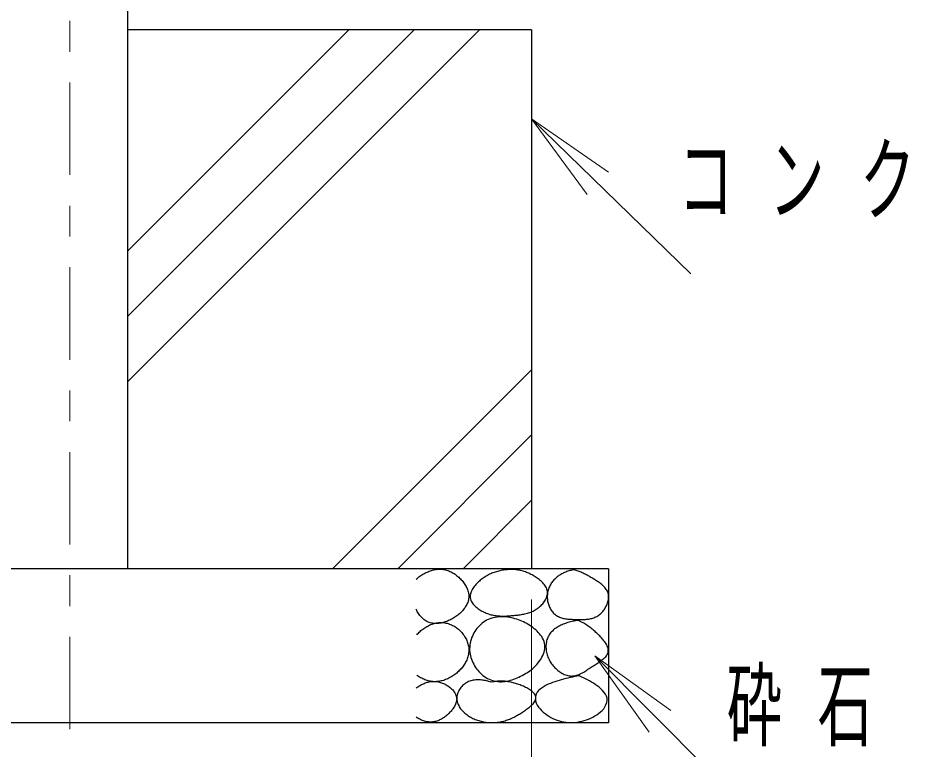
# Model space of a CAD drawing. Units: millimetres on the paper, scale 1:20. Extents: x -365 to 0, y 0 to 257.
# Drawn here: x -256.01 to -226.75, y 41.07 to 64.84 of the extents above; entities that cross this region are included whole.
import ezdxf

# ---------------------------------------------------------------- set-up
doc = ezdxf.new("R2010")
doc.units = ezdxf.units.MM
doc.linetypes.add('USER2', pattern=[6, 3, -1, 1, -1])
doc.layers.add('1_20', color=7, linetype='Continuous', lineweight=25)
doc.styles.add('ＭＳ ゴシック', font='')
doc.styles.get('ＭＳ ゴシック').set_extended_font_data('MS Gothic')

# ---------------------------------------------------------------- blocks, each defined once
blk = doc.blocks.new('open_arrow')
at = {"color": 0, "linetype": 'Continuous', "lineweight": -2}
blk.add_lwpolyline([(7.5, 1.25), (0, 0), (7.5, -1.25)], dxfattribs=at)

msp = doc.modelspace()

# ---------------------------------------------------------------- linework, layer by layer
at = {"layer": '1_20', "linetype": 'USER2', "lineweight": 13}
msp.add_line((-254.325, 188.742), (-254.325, 39.935), dxfattribs=at)
at = {"layer": '1_20'}
for p, q in [((-252.45, 71.952), (-252.45, 46.952)), ((-239.325, 64.452), (-252.45, 64.452)), ((-239.325, 64.452), (-239.325, 46.952)), ((-236.825, 46.952), (-271.825, 46.952)), ((-236.825, 46.952), (-236.825, 41.952)), ((-236.825, 41.952), (-271.825, 41.952))]:
    msp.add_line(p, q, dxfattribs=at)
at = {"layer": '1_20', "lineweight": 13}
for p, q in [((-252.45, 53.02), (-241.018, 64.452)), ((-252.45, 55.142), (-243.139, 64.452)), ((-252.45, 57.263), (-245.261, 64.452)), ((-239.325, 61.561), (-234.15, 56.533)), ((-245.79, 46.952), (-239.325, 53.417)), ((-243.669, 46.952), (-239.325, 51.296)), ((-241.548, 46.952), (-239.325, 49.175)), ((-239.325, 45.952), (-239.325, 30.952)), ((-237.275, 44.12), (-232.573, 39.401))]:
    msp.add_line(p, q, dxfattribs=at)
at = {"layer": '1_20'}
for points, knots in [([(-243.075, 46.617), (-243.035, 46.649), (-242.995, 46.681), (-242.953, 46.71), (-242.911, 46.739), (-242.868, 46.767), (-242.823, 46.791), (-242.778, 46.815), (-242.732, 46.838), (-242.685, 46.857), (-242.637, 46.876), (-242.589, 46.893), (-242.54, 46.906), (-242.49, 46.919), (-242.44, 46.929), (-242.389, 46.934), (-242.338, 46.939), (-242.286, 46.94), (-242.236, 46.935), (-242.185, 46.931), (-242.134, 46.921), (-242.086, 46.907), (-242.037, 46.893), (-241.989, 46.873), (-241.943, 46.85), (-241.898, 46.828), (-241.854, 46.801), (-241.812, 46.772), (-241.77, 46.742), (-241.73, 46.71), (-241.693, 46.675), (-241.655, 46.641), (-241.619, 46.604), (-241.586, 46.566), (-241.553, 46.527), (-241.521, 46.486), (-241.494, 46.443), (-241.466, 46.4), (-241.44, 46.355), (-241.42, 46.309), (-241.401, 46.262), (-241.383, 46.213), (-241.374, 46.163), (-241.365, 46.113), (-241.362, 46.061), (-241.366, 46.01), (-241.37, 45.96), (-241.383, 45.909), (-241.4, 45.861), (-241.417, 45.814), (-241.442, 45.768), (-241.468, 45.724), (-241.495, 45.681), (-241.527, 45.64), (-241.56, 45.601), (-241.593, 45.563), (-241.63, 45.527), (-241.668, 45.493), (-241.706, 45.459), (-241.747, 45.428), (-241.789, 45.399), (-241.831, 45.37), (-241.874, 45.343), (-241.919, 45.318), (-241.964, 45.294), (-242.01, 45.272), (-242.058, 45.253), (-242.105, 45.233), (-242.154, 45.216), (-242.203, 45.204), (-242.252, 45.191), (-242.303, 45.181), (-242.353, 45.176), (-242.404, 45.171), (-242.456, 45.169), (-242.506, 45.175), (-242.557, 45.18), (-242.608, 45.19), (-242.656, 45.208), (-242.703, 45.225), (-242.749, 45.25), (-242.791, 45.279), (-242.833, 45.308), (-242.87, 45.344), (-242.905, 45.381), (-242.94, 45.418), (-242.971, 45.459), (-242.999, 45.502), (-243.027, 45.544), (-243.051, 45.589), (-243.075, 45.635)], [0, 0, 0, 0, 1, 1, 1, 2, 2, 2, 3, 3, 3, 4, 4, 4, 5, 5, 5, 6, 6, 6, 7, 7, 7, 8, 8, 8, 9, 9, 9, 10, 10, 10, 11, 11, 11, 12, 12, 12, 13, 13, 13, 14, 14, 14, 15, 15, 15, 16, 16, 16, 17, 17, 17, 18, 18, 18, 19, 19, 19, 20, 20, 20, 21, 21, 21, 22, 22, 22, 23, 23, 23, 24, 24, 24, 25, 25, 25, 26, 26, 26, 27, 27, 27, 28, 28, 28, 29, 29, 29, 30, 30, 30, 30]), ([(-239.918, 46.927), (-239.865, 46.922), (-239.812, 46.918), (-239.76, 46.909), (-239.708, 46.9), (-239.656, 46.888), (-239.605, 46.873), (-239.554, 46.858), (-239.504, 46.84), (-239.455, 46.82), (-239.406, 46.8), (-239.358, 46.776), (-239.311, 46.751), (-239.265, 46.727), (-239.219, 46.7), (-239.175, 46.67), (-239.131, 46.641), (-239.087, 46.609), (-239.047, 46.575), (-239.007, 46.54), (-238.968, 46.503), (-238.935, 46.462), (-238.901, 46.421), (-238.869, 46.377), (-238.848, 46.329), (-238.827, 46.281), (-238.812, 46.227), (-238.81, 46.176), (-238.809, 46.124), (-238.822, 46.069), (-238.839, 46.02), (-238.857, 45.971), (-238.885, 45.924), (-238.915, 45.88), (-238.944, 45.837), (-238.98, 45.796), (-239.018, 45.759), (-239.055, 45.722), (-239.097, 45.688), (-239.14, 45.658), (-239.184, 45.628), (-239.231, 45.601), (-239.278, 45.579), (-239.326, 45.556), (-239.376, 45.537), (-239.427, 45.521), (-239.477, 45.504), (-239.529, 45.491), (-239.581, 45.48), (-239.632, 45.469), (-239.685, 45.461), (-239.738, 45.453), (-239.79, 45.446), (-239.843, 45.441), (-239.896, 45.436), (-239.949, 45.431), (-240.002, 45.427), (-240.055, 45.424), (-240.108, 45.42), (-240.161, 45.417), (-240.214, 45.416), (-240.267, 45.415), (-240.32, 45.415), (-240.373, 45.418), (-240.426, 45.421), (-240.479, 45.426), (-240.531, 45.435), (-240.584, 45.444), (-240.636, 45.456), (-240.686, 45.471), (-240.737, 45.486), (-240.787, 45.505), (-240.836, 45.526), (-240.884, 45.547), (-240.932, 45.572), (-240.977, 45.599), (-241.023, 45.626), (-241.067, 45.656), (-241.108, 45.69), (-241.149, 45.723), (-241.189, 45.76), (-241.222, 45.801), (-241.254, 45.842), (-241.286, 45.888), (-241.303, 45.937), (-241.32, 45.986), (-241.327, 46.042), (-241.322, 46.094), (-241.317, 46.145), (-241.296, 46.197), (-241.273, 46.244), (-241.251, 46.292), (-241.219, 46.336), (-241.187, 46.378), (-241.155, 46.42), (-241.118, 46.459), (-241.081, 46.497), (-241.043, 46.534), (-241.003, 46.569), (-240.961, 46.602), (-240.92, 46.635), (-240.876, 46.666), (-240.831, 46.694), (-240.786, 46.722), (-240.739, 46.747), (-240.692, 46.771), (-240.644, 46.794), (-240.595, 46.814), (-240.545, 46.832), (-240.495, 46.85), (-240.444, 46.865), (-240.392, 46.878), (-240.341, 46.891), (-240.289, 46.901), (-240.236, 46.908), (-240.184, 46.916), (-240.131, 46.921), (-240.078, 46.924), (-240.025, 46.927), (-239.972, 46.927), (-239.918, 46.927)], [0, 0, 0, 0, 1, 1, 1, 2, 2, 2, 3, 3, 3, 4, 4, 4, 5, 5, 5, 6, 6, 6, 7, 7, 7, 8, 8, 8, 9, 9, 9, 10, 10, 10, 11, 11, 11, 12, 12, 12, 13, 13, 13, 14, 14, 14, 15, 15, 15, 16, 16, 16, 17, 17, 17, 18, 18, 18, 19, 19, 19, 20, 20, 20, 21, 21, 21, 22, 22, 22, 23, 23, 23, 24, 24, 24, 25, 25, 25, 26, 26, 26, 27, 27, 27, 28, 28, 28, 29, 29, 29, 30, 30, 30, 31, 31, 31, 32, 32, 32, 33, 33, 33, 34, 34, 34, 35, 35, 35, 36, 36, 36, 37, 37, 37, 38, 38, 38, 39, 39, 39, 40, 40, 40, 40]), ([(-237.947, 46.922), (-237.902, 46.908), (-237.857, 46.894), (-237.813, 46.878), (-237.768, 46.861), (-237.725, 46.842), (-237.682, 46.823), (-237.639, 46.803), (-237.596, 46.782), (-237.555, 46.76), (-237.513, 46.738), (-237.472, 46.714), (-237.431, 46.691), (-237.39, 46.667), (-237.349, 46.643), (-237.309, 46.618), (-237.268, 46.593), (-237.228, 46.569), (-237.189, 46.542), (-237.15, 46.516), (-237.11, 46.489), (-237.074, 46.46), (-237.037, 46.43), (-237, 46.399), (-236.968, 46.365), (-236.936, 46.33), (-236.905, 46.293), (-236.882, 46.252), (-236.86, 46.211), (-236.842, 46.166), (-236.833, 46.12), (-236.824, 46.074), (-236.824, 46.025), (-236.828, 45.979), (-236.833, 45.932), (-236.845, 45.885), (-236.859, 45.84), (-236.874, 45.796), (-236.894, 45.752), (-236.916, 45.711), (-236.939, 45.669), (-236.965, 45.629), (-236.994, 45.592), (-237.023, 45.555), (-237.055, 45.519), (-237.091, 45.488), (-237.126, 45.457), (-237.165, 45.429), (-237.206, 45.406), (-237.247, 45.383), (-237.292, 45.365), (-237.336, 45.351), (-237.381, 45.337), (-237.428, 45.327), (-237.475, 45.32), (-237.521, 45.313), (-237.569, 45.31), (-237.616, 45.307), (-237.663, 45.304), (-237.711, 45.304), (-237.758, 45.304), (-237.805, 45.304), (-237.852, 45.306), (-237.9, 45.307), (-237.947, 45.308), (-237.994, 45.309), (-238.042, 45.312), (-238.089, 45.315), (-238.136, 45.318), (-238.183, 45.324), (-238.23, 45.331), (-238.277, 45.338), (-238.322, 45.35), (-238.368, 45.362), (-238.414, 45.377), (-238.456, 45.397), (-238.498, 45.418), (-238.539, 45.443), (-238.575, 45.473), (-238.611, 45.503), (-238.643, 45.539), (-238.671, 45.577), (-238.699, 45.615), (-238.723, 45.657), (-238.743, 45.7), (-238.762, 45.742), (-238.778, 45.787), (-238.791, 45.833), (-238.803, 45.878), (-238.811, 45.926), (-238.815, 45.972), (-238.82, 46.019), (-238.82, 46.067), (-238.815, 46.114), (-238.811, 46.161), (-238.802, 46.208), (-238.79, 46.254), (-238.777, 46.299), (-238.76, 46.344), (-238.739, 46.386), (-238.719, 46.428), (-238.694, 46.47), (-238.667, 46.508), (-238.64, 46.546), (-238.608, 46.583), (-238.575, 46.616), (-238.542, 46.649), (-238.505, 46.68), (-238.468, 46.708), (-238.43, 46.736), (-238.389, 46.762), (-238.348, 46.784), (-238.307, 46.807), (-238.264, 46.828), (-238.22, 46.845), (-238.176, 46.863), (-238.131, 46.878), (-238.086, 46.891), (-238.04, 46.904), (-237.994, 46.913), (-237.947, 46.922)], [0, 0, 0, 0, 1, 1, 1, 2, 2, 2, 3, 3, 3, 4, 4, 4, 5, 5, 5, 6, 6, 6, 7, 7, 7, 8, 8, 8, 9, 9, 9, 10, 10, 10, 11, 11, 11, 12, 12, 12, 13, 13, 13, 14, 14, 14, 15, 15, 15, 16, 16, 16, 17, 17, 17, 18, 18, 18, 19, 19, 19, 20, 20, 20, 21, 21, 21, 22, 22, 22, 23, 23, 23, 24, 24, 24, 25, 25, 25, 26, 26, 26, 27, 27, 27, 28, 28, 28, 29, 29, 29, 30, 30, 30, 31, 31, 31, 32, 32, 32, 33, 33, 33, 34, 34, 34, 35, 35, 35, 36, 36, 36, 37, 37, 37, 38, 38, 38, 39, 39, 39, 40, 40, 40, 40]), ([(-239.283, 43.71), (-239.347, 43.664), (-239.411, 43.618), (-239.478, 43.576), (-239.545, 43.534), (-239.613, 43.495), (-239.684, 43.46), (-239.754, 43.425), (-239.826, 43.393), (-239.9, 43.367), (-239.975, 43.341), (-240.051, 43.318), (-240.128, 43.304), (-240.205, 43.29), (-240.285, 43.282), (-240.363, 43.285), (-240.441, 43.288), (-240.521, 43.3), (-240.596, 43.323), (-240.67, 43.346), (-240.743, 43.381), (-240.809, 43.422), (-240.876, 43.463), (-240.938, 43.514), (-240.994, 43.569), (-241.05, 43.623), (-241.102, 43.685), (-241.146, 43.75), (-241.19, 43.814), (-241.229, 43.885), (-241.259, 43.957), (-241.289, 44.029), (-241.313, 44.106), (-241.326, 44.183), (-241.339, 44.26), (-241.343, 44.341), (-241.337, 44.418), (-241.332, 44.496), (-241.315, 44.575), (-241.292, 44.65), (-241.269, 44.725), (-241.237, 44.798), (-241.199, 44.867), (-241.16, 44.935), (-241.114, 45.001), (-241.062, 45.059), (-241.011, 45.118), (-240.951, 45.173), (-240.887, 45.217), (-240.824, 45.262), (-240.752, 45.3), (-240.679, 45.327), (-240.606, 45.355), (-240.528, 45.373), (-240.45, 45.384), (-240.373, 45.395), (-240.293, 45.396), (-240.214, 45.392), (-240.136, 45.387), (-240.057, 45.375), (-239.981, 45.358), (-239.904, 45.341), (-239.828, 45.318), (-239.754, 45.292), (-239.68, 45.265), (-239.607, 45.233), (-239.537, 45.197), (-239.468, 45.161), (-239.399, 45.121), (-239.334, 45.077), (-239.27, 45.032), (-239.207, 44.983), (-239.151, 44.928), (-239.095, 44.874), (-239.04, 44.814), (-238.999, 44.748), (-238.957, 44.682), (-238.92, 44.608), (-238.904, 44.533), (-238.888, 44.458), (-238.889, 44.374), (-238.904, 44.299), (-238.919, 44.223), (-238.955, 44.149), (-238.991, 44.08), (-239.028, 44.011), (-239.076, 43.947), (-239.124, 43.885), (-239.173, 43.823), (-239.228, 43.767), (-239.283, 43.71)], [0, 0, 0, 0, 1, 1, 1, 2, 2, 2, 3, 3, 3, 4, 4, 4, 5, 5, 5, 6, 6, 6, 7, 7, 7, 8, 8, 8, 9, 9, 9, 10, 10, 10, 11, 11, 11, 12, 12, 12, 13, 13, 13, 14, 14, 14, 15, 15, 15, 16, 16, 16, 17, 17, 17, 18, 18, 18, 19, 19, 19, 20, 20, 20, 21, 21, 21, 22, 22, 22, 23, 23, 23, 24, 24, 24, 25, 25, 25, 26, 26, 26, 27, 27, 27, 28, 28, 28, 29, 29, 29, 30, 30, 30, 30]), ([(-243.059, 44.811), (-243.023, 44.847), (-242.987, 44.884), (-242.949, 44.917), (-242.911, 44.951), (-242.87, 44.983), (-242.828, 45.012), (-242.787, 45.041), (-242.743, 45.068), (-242.698, 45.092), (-242.653, 45.116), (-242.606, 45.137), (-242.558, 45.154), (-242.511, 45.172), (-242.461, 45.186), (-242.411, 45.195), (-242.361, 45.204), (-242.309, 45.208), (-242.258, 45.207), (-242.208, 45.206), (-242.156, 45.2), (-242.107, 45.189), (-242.057, 45.179), (-242.008, 45.163), (-241.961, 45.144), (-241.914, 45.125), (-241.868, 45.101), (-241.824, 45.075), (-241.781, 45.048), (-241.739, 45.018), (-241.7, 44.985), (-241.661, 44.952), (-241.625, 44.916), (-241.592, 44.877), (-241.558, 44.839), (-241.528, 44.797), (-241.501, 44.754), (-241.474, 44.711), (-241.449, 44.666), (-241.43, 44.619), (-241.41, 44.572), (-241.394, 44.523), (-241.383, 44.473), (-241.372, 44.424), (-241.365, 44.372), (-241.364, 44.322), (-241.363, 44.271), (-241.368, 44.219), (-241.377, 44.169), (-241.387, 44.119), (-241.402, 44.07), (-241.42, 44.023), (-241.439, 43.975), (-241.462, 43.929), (-241.487, 43.885), (-241.513, 43.841), (-241.542, 43.799), (-241.574, 43.759), (-241.605, 43.718), (-241.639, 43.68), (-241.675, 43.644), (-241.711, 43.608), (-241.749, 43.574), (-241.789, 43.542), (-241.829, 43.51), (-241.871, 43.481), (-241.914, 43.454), (-241.957, 43.427), (-242.003, 43.402), (-242.049, 43.381), (-242.095, 43.36), (-242.143, 43.341), (-242.192, 43.326), (-242.24, 43.312), (-242.291, 43.3), (-242.341, 43.293), (-242.391, 43.286), (-242.443, 43.283), (-242.494, 43.284), (-242.544, 43.286), (-242.596, 43.293), (-242.645, 43.303), (-242.695, 43.314), (-242.744, 43.33), (-242.792, 43.348), (-242.839, 43.366), (-242.886, 43.389), (-242.93, 43.414), (-242.975, 43.438), (-243.017, 43.467), (-243.059, 43.496)], [0, 0, 0, 0, 1, 1, 1, 2, 2, 2, 3, 3, 3, 4, 4, 4, 5, 5, 5, 6, 6, 6, 7, 7, 7, 8, 8, 8, 9, 9, 9, 10, 10, 10, 11, 11, 11, 12, 12, 12, 13, 13, 13, 14, 14, 14, 15, 15, 15, 16, 16, 16, 17, 17, 17, 18, 18, 18, 19, 19, 19, 20, 20, 20, 21, 21, 21, 22, 22, 22, 23, 23, 23, 24, 24, 24, 25, 25, 25, 26, 26, 26, 27, 27, 27, 28, 28, 28, 29, 29, 29, 30, 30, 30, 30]), ([(-237.821, 45.275), (-237.77, 45.252), (-237.72, 45.229), (-237.671, 45.202), (-237.622, 45.176), (-237.575, 45.147), (-237.529, 45.116), (-237.483, 45.086), (-237.438, 45.053), (-237.395, 45.019), (-237.351, 44.985), (-237.308, 44.949), (-237.267, 44.913), (-237.225, 44.876), (-237.184, 44.839), (-237.144, 44.8), (-237.105, 44.762), (-237.066, 44.722), (-237.03, 44.68), (-236.994, 44.638), (-236.958, 44.595), (-236.928, 44.549), (-236.899, 44.502), (-236.868, 44.453), (-236.853, 44.401), (-236.838, 44.35), (-236.828, 44.289), (-236.84, 44.238), (-236.851, 44.187), (-236.887, 44.137), (-236.921, 44.095), (-236.955, 44.053), (-237.001, 44.019), (-237.045, 43.985), (-237.088, 43.95), (-237.135, 43.921), (-237.181, 43.89), (-237.227, 43.859), (-237.275, 43.831), (-237.321, 43.801), (-237.368, 43.771), (-237.414, 43.74), (-237.46, 43.71), (-237.507, 43.679), (-237.552, 43.648), (-237.6, 43.619), (-237.647, 43.591), (-237.695, 43.562), (-237.745, 43.539), (-237.795, 43.516), (-237.847, 43.494), (-237.901, 43.482), (-237.954, 43.471), (-238.011, 43.466), (-238.066, 43.47), (-238.12, 43.475), (-238.175, 43.489), (-238.227, 43.508), (-238.279, 43.526), (-238.329, 43.552), (-238.376, 43.581), (-238.423, 43.609), (-238.468, 43.643), (-238.509, 43.68), (-238.551, 43.716), (-238.59, 43.756), (-238.625, 43.798), (-238.66, 43.841), (-238.693, 43.886), (-238.721, 43.934), (-238.749, 43.981), (-238.774, 44.032), (-238.794, 44.083), (-238.814, 44.134), (-238.83, 44.188), (-238.841, 44.242), (-238.852, 44.296), (-238.859, 44.352), (-238.86, 44.407), (-238.861, 44.462), (-238.858, 44.518), (-238.847, 44.572), (-238.837, 44.626), (-238.821, 44.681), (-238.798, 44.73), (-238.774, 44.78), (-238.743, 44.827), (-238.708, 44.87), (-238.673, 44.912), (-238.632, 44.95), (-238.589, 44.985), (-238.546, 45.019), (-238.499, 45.049), (-238.451, 45.077), (-238.403, 45.104), (-238.352, 45.128), (-238.301, 45.149), (-238.25, 45.171), (-238.198, 45.189), (-238.145, 45.205), (-238.092, 45.221), (-238.038, 45.235), (-237.984, 45.247), (-237.93, 45.258), (-237.875, 45.266), (-237.821, 45.275)], [0, 0, 0, 0, 1, 1, 1, 2, 2, 2, 3, 3, 3, 4, 4, 4, 5, 5, 5, 6, 6, 6, 7, 7, 7, 8, 8, 8, 9, 9, 9, 10, 10, 10, 11, 11, 11, 12, 12, 12, 13, 13, 13, 14, 14, 14, 15, 15, 15, 16, 16, 16, 17, 17, 17, 18, 18, 18, 19, 19, 19, 20, 20, 20, 21, 21, 21, 22, 22, 22, 23, 23, 23, 24, 24, 24, 25, 25, 25, 26, 26, 26, 27, 27, 27, 28, 28, 28, 29, 29, 29, 30, 30, 30, 31, 31, 31, 32, 32, 32, 33, 33, 33, 34, 34, 34, 35, 35, 35, 35]), ([(-240.635, 43.271), (-240.583, 43.28), (-240.531, 43.289), (-240.478, 43.294), (-240.426, 43.299), (-240.373, 43.303), (-240.32, 43.303), (-240.267, 43.303), (-240.214, 43.3), (-240.162, 43.294), (-240.109, 43.289), (-240.057, 43.28), (-240.005, 43.269), (-239.954, 43.259), (-239.902, 43.245), (-239.852, 43.23), (-239.801, 43.215), (-239.751, 43.199), (-239.702, 43.18), (-239.652, 43.161), (-239.603, 43.141), (-239.556, 43.118), (-239.508, 43.096), (-239.461, 43.072), (-239.416, 43.043), (-239.372, 43.015), (-239.326, 42.986), (-239.29, 42.949), (-239.253, 42.911), (-239.212, 42.867), (-239.199, 42.82), (-239.186, 42.774), (-239.195, 42.714), (-239.213, 42.667), (-239.231, 42.621), (-239.272, 42.579), (-239.308, 42.541), (-239.343, 42.502), (-239.385, 42.469), (-239.426, 42.436), (-239.467, 42.403), (-239.511, 42.372), (-239.554, 42.342), (-239.597, 42.312), (-239.642, 42.284), (-239.687, 42.256), (-239.731, 42.228), (-239.777, 42.2), (-239.823, 42.175), (-239.869, 42.149), (-239.916, 42.125), (-239.964, 42.103), (-240.012, 42.08), (-240.061, 42.06), (-240.11, 42.042), (-240.16, 42.025), (-240.211, 42.01), (-240.262, 41.997), (-240.314, 41.985), (-240.366, 41.976), (-240.418, 41.969), (-240.47, 41.962), (-240.523, 41.958), (-240.576, 41.957), (-240.629, 41.955), (-240.682, 41.957), (-240.734, 41.961), (-240.787, 41.965), (-240.84, 41.972), (-240.891, 41.981), (-240.943, 41.991), (-240.995, 42.004), (-241.045, 42.019), (-241.096, 42.034), (-241.145, 42.053), (-241.194, 42.074), (-241.242, 42.095), (-241.289, 42.12), (-241.334, 42.147), (-241.379, 42.174), (-241.423, 42.205), (-241.464, 42.238), (-241.505, 42.271), (-241.544, 42.307), (-241.58, 42.346), (-241.615, 42.385), (-241.649, 42.427), (-241.675, 42.472), (-241.702, 42.517), (-241.726, 42.566), (-241.739, 42.616), (-241.752, 42.667), (-241.759, 42.721), (-241.755, 42.773), (-241.752, 42.825), (-241.739, 42.878), (-241.72, 42.927), (-241.702, 42.976), (-241.676, 43.024), (-241.646, 43.066), (-241.616, 43.109), (-241.58, 43.15), (-241.54, 43.184), (-241.501, 43.218), (-241.455, 43.248), (-241.408, 43.271), (-241.362, 43.294), (-241.31, 43.311), (-241.259, 43.323), (-241.208, 43.335), (-241.155, 43.34), (-241.102, 43.343), (-241.049, 43.345), (-240.996, 43.343), (-240.944, 43.338), (-240.891, 43.333), (-240.839, 43.324), (-240.787, 43.313), (-240.736, 43.302), (-240.685, 43.286), (-240.635, 43.271)], [0, 0, 0, 0, 1, 1, 1, 2, 2, 2, 3, 3, 3, 4, 4, 4, 5, 5, 5, 6, 6, 6, 7, 7, 7, 8, 8, 8, 9, 9, 9, 10, 10, 10, 11, 11, 11, 12, 12, 12, 13, 13, 13, 14, 14, 14, 15, 15, 15, 16, 16, 16, 17, 17, 17, 18, 18, 18, 19, 19, 19, 20, 20, 20, 21, 21, 21, 22, 22, 22, 23, 23, 23, 24, 24, 24, 25, 25, 25, 26, 26, 26, 27, 27, 27, 28, 28, 28, 29, 29, 29, 30, 30, 30, 31, 31, 31, 32, 32, 32, 33, 33, 33, 34, 34, 34, 35, 35, 35, 36, 36, 36, 37, 37, 37, 38, 38, 38, 39, 39, 39, 40, 40, 40, 40]), ([(-237.78, 43.478), (-237.69, 43.435), (-237.6, 43.392), (-237.513, 43.344), (-237.426, 43.296), (-237.338, 43.248), (-237.257, 43.191), (-237.176, 43.134), (-237.089, 43.076), (-237.026, 43.002), (-236.962, 42.929), (-236.889, 42.839), (-236.875, 42.749), (-236.862, 42.66), (-236.898, 42.549), (-236.944, 42.466), (-236.989, 42.384), (-237.073, 42.314), (-237.151, 42.253), (-237.228, 42.193), (-237.318, 42.144), (-237.407, 42.102), (-237.497, 42.061), (-237.593, 42.028), (-237.689, 42.004), (-237.785, 41.98), (-237.885, 41.963), (-237.983, 41.959), (-238.082, 41.954), (-238.184, 41.959), (-238.281, 41.976), (-238.378, 41.993), (-238.475, 42.023), (-238.566, 42.061), (-238.658, 42.099), (-238.747, 42.147), (-238.828, 42.204), (-238.909, 42.261), (-238.989, 42.325), (-239.051, 42.401), (-239.113, 42.477), (-239.182, 42.568), (-239.198, 42.658), (-239.214, 42.748), (-239.191, 42.862), (-239.144, 42.941), (-239.097, 43.019), (-238.999, 43.078), (-238.916, 43.13), (-238.833, 43.183), (-238.738, 43.219), (-238.646, 43.255), (-238.553, 43.292), (-238.458, 43.321), (-238.362, 43.348), (-238.267, 43.376), (-238.17, 43.399), (-238.072, 43.42), (-237.975, 43.442), (-237.877, 43.46), (-237.78, 43.478)], [0, 0, 0, 0, 1, 1, 1, 2, 2, 2, 3, 3, 3, 4, 4, 4, 5, 5, 5, 6, 6, 6, 7, 7, 7, 8, 8, 8, 9, 9, 9, 10, 10, 10, 11, 11, 11, 12, 12, 12, 13, 13, 13, 14, 14, 14, 15, 15, 15, 16, 16, 16, 17, 17, 17, 18, 18, 18, 19, 19, 19, 20, 20, 20, 20]), ([(-243.075, 43.084), (-243.038, 43.109), (-243, 43.134), (-242.961, 43.156), (-242.923, 43.178), (-242.883, 43.2), (-242.842, 43.218), (-242.801, 43.235), (-242.759, 43.252), (-242.716, 43.264), (-242.673, 43.276), (-242.628, 43.286), (-242.584, 43.291), (-242.54, 43.296), (-242.494, 43.297), (-242.45, 43.294), (-242.405, 43.291), (-242.361, 43.283), (-242.317, 43.272), (-242.274, 43.261), (-242.231, 43.246), (-242.19, 43.228), (-242.149, 43.211), (-242.109, 43.19), (-242.071, 43.166), (-242.033, 43.143), (-241.996, 43.117), (-241.962, 43.088), (-241.928, 43.059), (-241.896, 43.027), (-241.868, 42.992), (-241.84, 42.957), (-241.814, 42.919), (-241.796, 42.879), (-241.778, 42.839), (-241.764, 42.794), (-241.761, 42.75), (-241.757, 42.706), (-241.764, 42.66), (-241.775, 42.617), (-241.786, 42.574), (-241.806, 42.533), (-241.827, 42.493), (-241.848, 42.454), (-241.874, 42.417), (-241.901, 42.381), (-241.928, 42.345), (-241.957, 42.311), (-241.988, 42.279), (-242.019, 42.247), (-242.052, 42.216), (-242.087, 42.187), (-242.121, 42.158), (-242.157, 42.131), (-242.195, 42.107), (-242.232, 42.083), (-242.272, 42.061), (-242.313, 42.043), (-242.353, 42.024), (-242.396, 42.008), (-242.439, 41.997), (-242.482, 41.986), (-242.527, 41.978), (-242.571, 41.975), (-242.616, 41.972), (-242.661, 41.974), (-242.705, 41.98), (-242.749, 41.986), (-242.793, 41.998), (-242.836, 42.012), (-242.878, 42.026), (-242.919, 42.045), (-242.959, 42.065), (-242.999, 42.085), (-243.037, 42.109), (-243.075, 42.134)], [0, 0, 0, 0, 1, 1, 1, 2, 2, 2, 3, 3, 3, 4, 4, 4, 5, 5, 5, 6, 6, 6, 7, 7, 7, 8, 8, 8, 9, 9, 9, 10, 10, 10, 11, 11, 11, 12, 12, 12, 13, 13, 13, 14, 14, 14, 15, 15, 15, 16, 16, 16, 17, 17, 17, 18, 18, 18, 19, 19, 19, 20, 20, 20, 21, 21, 21, 22, 22, 22, 23, 23, 23, 24, 24, 24, 25, 25, 25, 25])]:
    msp.add_open_spline(points, degree=3, knots=knots, dxfattribs=at)

# ---------------------------------------------------------------- block references
at = {"layer": '1_20', "lineweight": 13, "xscale": 0.4, "yscale": 0.4}
for p, rotation in [((-239.325, 61.561), 315.8), ((-237.275, 44.12), 314.9)]:
    msp.add_blockref('open_arrow', p, dxfattribs=dict(at, rotation=rotation))

# ---------------------------------------------------------------- texts
at = {"layer": '1_20', "char_height": 2.199, "attachment_point": 4, "style": 'ＭＳ ゴシック'}
for s, insert in [('\\T1.64;\\W0.6;コンクリート', (-234.566, 59.533)), ('\\T1.64;\\W0.6;砕石', (-232.99, 42.401))]:
    msp.add_mtext(s, dxfattribs=dict(at, insert=insert))

doc.saveas('drawing.dxf')
